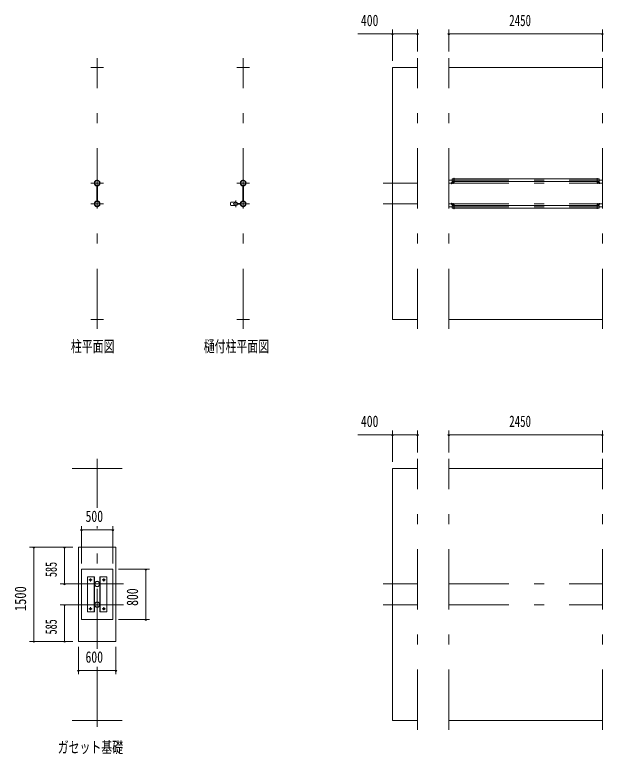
# Model space of a CAD drawing. Units: millimetres, scale not verified. Extents: x -31992 to 32005, y -14700 to 14700.
# Drawn here: x -31992 to -22602, y -11328 to 468 of the extents above; entities that cross this region are included whole.
import ezdxf
from ezdxf.enums import TextEntityAlignment as Align

# ---------------------------------------------------------------- set-up
doc = ezdxf.new("R2010")
doc.units = ezdxf.units.MM
doc.header["$LTSCALE"] = 80
doc.linetypes.add('USER3', pattern=[24, 12, -5, 2, -5])
for name, color, linetype, lineweight in [('0-2_1-07BOLD', 7, 'Continuous', 18), ('0-3_1-27CENTER', 3, 'USER3', 18), ('0-5_1-57DIM', 3, 'Continuous', 18)]:
    doc.layers.add(name, color=color, linetype=linetype, lineweight=lineweight)
doc.styles.add('ＭＳ ゴシック', font='')
doc.styles.get('ＭＳ ゴシック').set_extended_font_data('MS Gothic')

msp = doc.modelspace()

# ---------------------------------------------------------------- linework, layer by layer
at = {"layer": '0-2_1-07BOLD'}
for p, q in [((-30577.35, -372.46), (-30777.34, -372.46)), ((-28247.61, -372.46), (-28447.61, -372.46)), ((-25966.16, -4392.46), (-25966.16, -372.46)), ((-25566.16, -372.46), (-25966.16, -372.46)), ((-22616.16, -372.46), (-25066.16, -372.46)), ((-25021.61, -2209.46), (-25021.61, -2229.46)), ((-25016.41, -2204.26), (-24986.81, -2204.26)), ((-24986.81, -2207.46), (-25016.41, -2207.46)), ((-24984.81, -2146.96), (-25013.66, -2146.96)), ((-24981.61, -2136.46), (-24984.81, -2136.46)), ((-24984.81, -2202.26), (-24984.81, -2136.46)), ((-24981.61, -2202.26), (-24981.61, -2136.46)), ((-24981.61, -2146.96), (-22700.71, -2146.96)), ((-24981.61, -2189.65), (-22700.71, -2189.65)), ((-22700.71, -2136.46), (-22697.51, -2136.46)), ((-22700.71, -2202.26), (-22700.71, -2136.46)), ((-22697.51, -2202.26), (-22697.51, -2136.46)), ((-22697.51, -2146.96), (-22668.66, -2146.96)), ((-22697.51, -2189.65), (-22668.66, -2189.65)), ((-22665.91, -2204.26), (-22695.51, -2204.26)), ((-22695.51, -2207.46), (-22665.91, -2207.46)), ((-22668.66, -2189.65), (-22668.66, -2146.96)), ((-22663.91, -2209.46), (-22663.91, -2229.46)), ((-22663.91, -2229.46), (-22660.71, -2229.46)), ((-22660.71, -2209.46), (-22660.71, -2229.46)), ((-30681.93, -2292.46), (-30681.93, -2263.38)), ((-30681.93, -2292.46), (-30680.33, -2292.46)), ((-30680.33, -2261.9), (-30680.33, -2503.01)), ((-30674.33, -2503.01), (-30674.33, -2261.9)), ((-30674.33, -2292.46), (-30672.73, -2292.46)), ((-30672.73, -2292.46), (-30672.73, -2263.38)), ((-28352.2, -2292.46), (-28352.2, -2263.38)), ((-28352.2, -2292.46), (-28350.6, -2292.46)), ((-28350.6, -2261.9), (-28350.6, -2503.01)), ((-28344.6, -2503.01), (-28344.6, -2261.9)), ((-30681.93, -2472.46), (-30681.93, -2501.54)), ((-30681.93, -2472.46), (-30680.33, -2472.46)), ((-28352.2, -2472.46), (-28350.6, -2472.46)), ((-28352.2, -2472.46), (-28352.2, -2501.54)), ((-28344.6, -2472.46), (-28343, -2472.46)), ((-28343, -2472.46), (-28343, -2501.54)), ((-28475.12, -2519.96), (-28542.7, -2519.96)), ((-28475.12, -2574.96), (-28542.7, -2574.96)), ((-28438.27, -2544.45), (-28392.05, -2544.45)), ((-28438.27, -2550.46), (-28392.05, -2550.46)), ((-28436.87, -2542.85), (-28393.52, -2542.85)), ((-28436.87, -2552.06), (-28393.52, -2552.06)), ((-25021.61, -2555.46), (-25021.61, -2535.46)), ((-24986.81, -2557.46), (-25016.41, -2557.46)), ((-25016.41, -2560.66), (-24986.81, -2560.66)), ((-24984.81, -2575.26), (-25013.66, -2575.26)), ((-25013.66, -2575.26), (-25013.66, -2617.95)), ((-24984.81, -2562.66), (-24984.81, -2628.46)), ((-24981.61, -2562.66), (-24981.61, -2628.46)), ((-24981.61, -2575.26), (-22700.71, -2575.26)), ((-22697.51, -2562.66), (-22697.51, -2628.46)), ((-22695.51, -2557.46), (-22665.91, -2557.46)), ((-22665.91, -2560.66), (-22695.51, -2560.66)), ((-22660.71, -2555.46), (-22660.71, -2535.46)), ((-24984.81, -2617.95), (-25013.66, -2617.95)), ((-24981.61, -2628.46), (-24984.81, -2628.46)), ((-24981.61, -2617.95), (-22700.71, -2617.95)), ((-22697.51, -2617.95), (-22668.66, -2617.95)), ((-30577.35, -4392.46), (-30777.34, -4392.46)), ((-28247.61, -4392.46), (-28447.61, -4392.46)), ((-25566.16, -4392.46), (-25966.16, -4392.46)), ((-22616.16, -4392.46), (-25066.16, -4392.46)), ((-30277.34, -6767.46), (-31077.34, -6767.46)), ((-25566.16, -6767.46), (-25966.16, -6767.46)), ((-22616.16, -6767.46), (-25066.16, -6767.46)), ((-30977.34, -9527.46), (-30977.34, -8027.45)), ((-30977.34, -8027.45), (-30377.34, -8027.45)), ((-30927.34, -9177.46), (-30927.34, -8377.46)), ((-30427.35, -8377.46), (-30927.34, -8377.46)), ((-30427.35, -8377.46), (-30427.35, -9177.46)), ((-30833.9, -9057.46), (-30833.9, -8497.46)), ((-30833.9, -8497.46), (-30721.89, -8497.46)), ((-30726.39, -9057.46), (-30726.39, -8497.46)), ((-30632.79, -9057.46), (-30632.79, -8497.46)), ((-30520.79, -8497.46), (-30632.79, -8497.46)), ((-30628.29, -9057.46), (-30628.29, -8497.46)), ((-30520.79, -9057.46), (-30520.79, -8497.46)), ((-30520.79, -9057.46), (-30632.79, -9057.46)), ((-30427.35, -9177.46), (-30927.34, -9177.46)), ((-30277.34, -10787.46), (-31077.34, -10787.46)), ((-22616.16, -10787.46), (-25066.16, -10787.46))]:
    msp.add_line(p, q, dxfattribs=at)
for points in [[(-25018.41, -2209.46), (-25018.41, -2229.46), (-25021.61, -2229.46)], [(-24984.81, -2189.65), (-25013.66, -2189.65), (-25013.66, -2146.96)], [(-28344.6, -2292.46), (-28343, -2292.46), (-28343, -2263.38)], [(-30674.33, -2472.46), (-30672.73, -2472.46), (-30672.73, -2501.54)], [(-25018.41, -2555.46), (-25018.41, -2535.46), (-25021.61, -2535.46)], [(-22700.71, -2562.66), (-22700.71, -2628.46), (-22697.51, -2628.46)], [(-22697.51, -2575.26), (-22668.66, -2575.26), (-22668.66, -2617.95)], [(-22663.91, -2555.46), (-22663.91, -2535.46), (-22660.71, -2535.46)], [(-25566.16, -10787.46), (-25966.16, -10787.46), (-25966.16, -6767.46)], [(-30977.34, -9527.46), (-30377.34, -9527.46), (-30377.34, -8027.45)], [(-30833.9, -9057.46), (-30721.89, -9057.46), (-30721.89, -8497.46)]]:
    msp.add_lwpolyline(points, dxfattribs=at)
for centre, radius in [((-30677.34, -2217.46), 44.55), ((-30677.34, -2217.46), 40.35), ((-30677.34, -2169.06), 2.25), ((-28347.6, -2217.46), 44.55), ((-28347.6, -2217.46), 40.35), ((-28347.6, -2169.06), 2.25), ((-30677.34, -2547.46), 44.55), ((-30677.34, -2547.46), 40.35), ((-30677.34, -2595.86), 2.25), ((-28496.95, -2547.46), 2.25), ((-28465.6, -2547.46), 27.5), ((-28347.6, -2547.46), 46.15), ((-28347.6, -2547.46), 44.55), ((-28347.6, -2547.46), 40.35), ((-28347.6, -2595.86), 2.25), ((-30783.84, -8547.46), 14.5), ((-30677.35, -8612.46), 44.55), ((-30677.35, -8612.46), 40.35), ((-30570.84, -8547.46), 14.5), ((-30677.35, -8942.45), 44.55), ((-30677.35, -8942.45), 40.35), ((-30783.84, -9007.46), 14.5), ((-30570.84, -9007.46), 14.5)]:
    msp.add_circle(centre, radius, dxfattribs=at)
for centre, radius, start, end in [((-30677.34, -2217.46), 46.15, 93.78961, 264.28209), ((-30677.34, -2169.06), 3.85, 322.09525, 270.00276), ((-30677.34, -2217.46), 46.15, 275.72758, 90.00154), ((-28347.6, -2217.46), 46.15, 93.78961, 264.28209), ((-28347.6, -2169.06), 3.85, 322.09525, 270.00276), ((-28347.6, -2217.46), 46.15, 275.72758, 90.00154), ((-25016.41, -2209.46), 5.2, 90, 180), ((-25016.41, -2209.46), 2, 90, 180), ((-24986.81, -2202.26), 2, 270, 0), ((-24986.81, -2202.26), 5.2, 270, 0), ((-22695.51, -2202.26), 5.2, 180, 270), ((-22695.51, -2202.26), 2, 180, 270), ((-22665.91, -2209.46), 5.2, 0, 90), ((-22665.91, -2209.46), 2, 0, 90), ((-30677.34, -2547.46), 46.15, 95.71837, 266.21085), ((-30677.34, -2595.86), 3.85, 90, 37.90752), ((-30677.34, -2547.46), 46.15, 269.99892, 84.27287), ((-28507.21, -2547.46), 44.9, 142.23546, 217.76454), ((-28496.95, -2547.46), 3.85, 51.34222, 0), ((-28465.6, -2547.46), 29.1, 9.09488, 180), ((-28465.6, -2547.46), 29.1, 185.93016, 350.90401), ((-28448.2, -2547.46), 44.9, 142.23546, 160.41136), ((-28448.2, -2547.46), 44.9, 199.58864, 217.76454), ((-28347.6, -2595.86), 3.85, 90, 37.90752), ((-25016.41, -2555.46), 5.2, 180, 270), ((-25016.41, -2555.46), 2, 180, 270), ((-24986.81, -2562.66), 5.2, 0, 90), ((-24986.81, -2562.66), 2, 0, 90), ((-22695.51, -2562.66), 5.2, 90, 180), ((-22695.51, -2562.66), 2, 90, 180), ((-22665.91, -2555.46), 2, 270, 0), ((-22665.91, -2555.46), 5.2, 270, 0)]:
    msp.add_arc(centre, radius, start, end, dxfattribs=at)
at = {"layer": '0-3_1-27CENTER'}
for p, q in [((-30677.34, -4542.46), (-30677.34, -222.46)), ((-28347.61, -4542.46), (-28347.61, -222.46)), ((-25566.16, -4542.46), (-25566.16, -222.46)), ((-25066.16, -4542.46), (-25066.16, -222.46)), ((-22616.16, -4542.46), (-22616.16, -222.46)), ((-30577.35, -2217.46), (-30777.34, -2217.46)), ((-28247.61, -2217.46), (-28447.61, -2217.46)), ((-26116.16, -2217.46), (-25566.16, -2217.46)), ((-25066.16, -2168.31), (-22616.16, -2168.31)), ((-25066.16, -2217.46), (-22616.16, -2217.46)), ((-24996.61, -2226.46), (-24996.61, -2184.66)), ((-22685.71, -2226.46), (-22685.71, -2184.66)), ((-30577.35, -2547.46), (-30777.34, -2547.46)), ((-28465.6, -2492.46), (-28465.6, -2602.46)), ((-28247.61, -2547.46), (-28447.61, -2547.46)), ((-28415.13, -2558.22), (-28415.13, -2536.69)), ((-26116.16, -2547.46), (-25566.16, -2547.46)), ((-25066.16, -2547.46), (-22616.16, -2547.46)), ((-24996.61, -2538.46), (-24996.61, -2580.26)), ((-22685.71, -2538.46), (-22685.71, -2580.26)), ((-25066.16, -2596.61), (-22616.16, -2596.61)), ((-30677.35, -6617.46), (-30677.35, -7398.87)), ((-25566.16, -10937.46), (-25566.16, -6617.46)), ((-25066.16, -10937.46), (-25066.16, -6617.46)), ((-22616.16, -10937.46), (-22616.16, -6617.46)), ((-30677.35, -9647.46), (-30677.35, -7687.46)), ((-30808.84, -8547.46), (-30758.85, -8547.46)), ((-30783.84, -8522.46), (-30783.84, -8572.46)), ((-30545.84, -8547.46), (-30595.85, -8547.46)), ((-30570.84, -8522.46), (-30570.84, -8572.46)), ((-31077.34, -8612.46), (-30257.34, -8612.46)), ((-26116.16, -8612.46), (-25566.16, -8612.46)), ((-25066.16, -8612.46), (-22616.16, -8612.46)), ((-31077.34, -8942.45), (-30257.34, -8942.45)), ((-26116.16, -8942.46), (-25566.16, -8942.46)), ((-25066.16, -8942.46), (-22616.16, -8942.46)), ((-30808.84, -9007.46), (-30758.85, -9007.46)), ((-30783.84, -9032.46), (-30783.84, -8982.45)), ((-30545.84, -9007.46), (-30595.85, -9007.46)), ((-30570.84, -9032.46), (-30570.84, -8982.45)), ((-30677.35, -9932.27), (-30677.35, -10937.46))]:
    msp.add_line(p, q, dxfattribs=at)
at = {"layer": '0-5_1-57DIM'}
for p, q in [((-26515.66, 162.54), (-25566.16, 162.54)), ((-25952.16, 162.54), (-25980.16, 162.54)), ((-25966.16, -267.46), (-25966.16, 232.54)), ((-25552.16, 162.54), (-25580.16, 162.54)), ((-25566.16, -117.46), (-25566.16, 232.54)), ((-25052.16, 162.54), (-25080.16, 162.54)), ((-25066.16, -117.46), (-25066.16, 232.54)), ((-25066.16, 162.54), (-22616.16, 162.54)), ((-22602.16, 162.54), (-22630.16, 162.54)), ((-22616.16, -117.46), (-22616.16, 232.54)), ((-26515.66, -6232.46), (-25566.16, -6232.46)), ((-25952.16, -6232.46), (-25980.16, -6232.46)), ((-25966.16, -6662.46), (-25966.16, -6162.46)), ((-25552.16, -6232.46), (-25580.16, -6232.46)), ((-25566.16, -6512.46), (-25566.16, -6162.46)), ((-25052.16, -6232.46), (-25080.16, -6232.46)), ((-25066.16, -6512.46), (-25066.16, -6162.46)), ((-25066.16, -6232.46), (-22616.16, -6232.46)), ((-22602.16, -6232.46), (-22630.16, -6232.46)), ((-22616.16, -6512.46), (-22616.16, -6162.46)), ((-30913.34, -7747.45), (-30941.34, -7747.45)), ((-30927.34, -8287.46), (-30927.34, -7687.46)), ((-30927.34, -7747.45), (-30427.35, -7747.45)), ((-30413.35, -7747.45), (-30441.35, -7747.45)), ((-30427.35, -8287.46), (-30427.35, -7687.46)), ((-31067.34, -8027.45), (-31757.34, -8027.45)), ((-31673.34, -8027.45), (-31701.34, -8027.45)), ((-31687.34, -8027.45), (-31687.34, -9527.46)), ((-31183.34, -8027.45), (-31211.34, -8027.45)), ((-31197.34, -8027.45), (-31197.34, -8612.46)), ((-30337.35, -8377.46), (-29840.42, -8377.46)), ((-29886.41, -8377.46), (-29914.41, -8377.46)), ((-29900.42, -8377.46), (-29900.42, -9177.46)), ((-31067.34, -8612.46), (-31267.34, -8612.46)), ((-31183.34, -8612.46), (-31211.34, -8612.46)), ((-31067.34, -8942.45), (-31267.34, -8942.45)), ((-31183.34, -8942.45), (-31211.34, -8942.45)), ((-31197.34, -8942.45), (-31197.34, -9527.46)), ((-30337.35, -9177.46), (-29840.42, -9177.46)), ((-29886.41, -9177.46), (-29914.41, -9177.46)), ((-31067.34, -9527.46), (-31757.34, -9527.46)), ((-31673.34, -9527.46), (-31701.34, -9527.46)), ((-31183.34, -9527.46), (-31211.34, -9527.46)), ((-30977.34, -9617.46), (-30977.34, -10052.27)), ((-30377.34, -9617.46), (-30377.34, -10052.27)), ((-30963.34, -9992.27), (-30991.34, -9992.27)), ((-30977.34, -9992.27), (-30377.34, -9992.27)), ((-30363.34, -9992.27), (-30391.34, -9992.27))]:
    msp.add_line(p, q, dxfattribs=at)
for centre in [(-25966.16, 162.54), (-25566.16, 162.54), (-25066.16, 162.54), (-22616.16, 162.54), (-25966.16, -6232.46), (-25566.16, -6232.46), (-25066.16, -6232.46), (-22616.16, -6232.46), (-30927.34, -7747.45), (-30427.35, -7747.45), (-31687.34, -8027.45), (-31197.34, -8027.45), (-29900.41, -8377.46), (-31197.34, -8612.46), (-31197.34, -8942.45), (-29900.41, -9177.46), (-31687.34, -9527.46), (-31197.34, -9527.46), (-30977.34, -9992.27), (-30377.34, -9992.27)]:
    msp.add_arc(centre, 14, 180, 0, dxfattribs=at)

# ---------------------------------------------------------------- texts
at = {"layer": '0-5_1-57DIM', "color": 7, "style": 'ＭＳ ゴシック'}
for s, width, p in [('400', 0.75, (-26468.58, 232.54)), ('2450', 0.7, (-24101.57, 232.54)), ('柱平面図', 0.7, (-31097.34, -4967.59)), ('樋付柱平面図', 0.7, (-28977.61, -4967.59)), ('400', 0.75, (-26468.58, -6162.46)), ('2450', 0.7, (-24101.57, -6162.46)), ('500', 0.75, (-30862.77, -7677.46)), ('600', 0.75, (-30863.34, -9922.27)), ('ガセット基礎', 0.7, (-31307.34, -11362.59))]:
    msp.add_text(s, height=182.3, dxfattribs=dict(at, width=width)).set_placement(p, align=Align.BOTTOM_LEFT)
for s, width, p in [('585', 0.65, (-31267.34, -8501.81)), ('1500', 0.8, (-31757.34, -9044.83)), ('800', 0.75, (-29970.41, -8961.43)), ('585', 0.65, (-31267.34, -9416.81))]:
    msp.add_text(s, height=182.3, rotation=90, dxfattribs=dict(at, width=width)).set_placement(p, align=Align.BOTTOM_LEFT)

doc.saveas('drawing.dxf')
